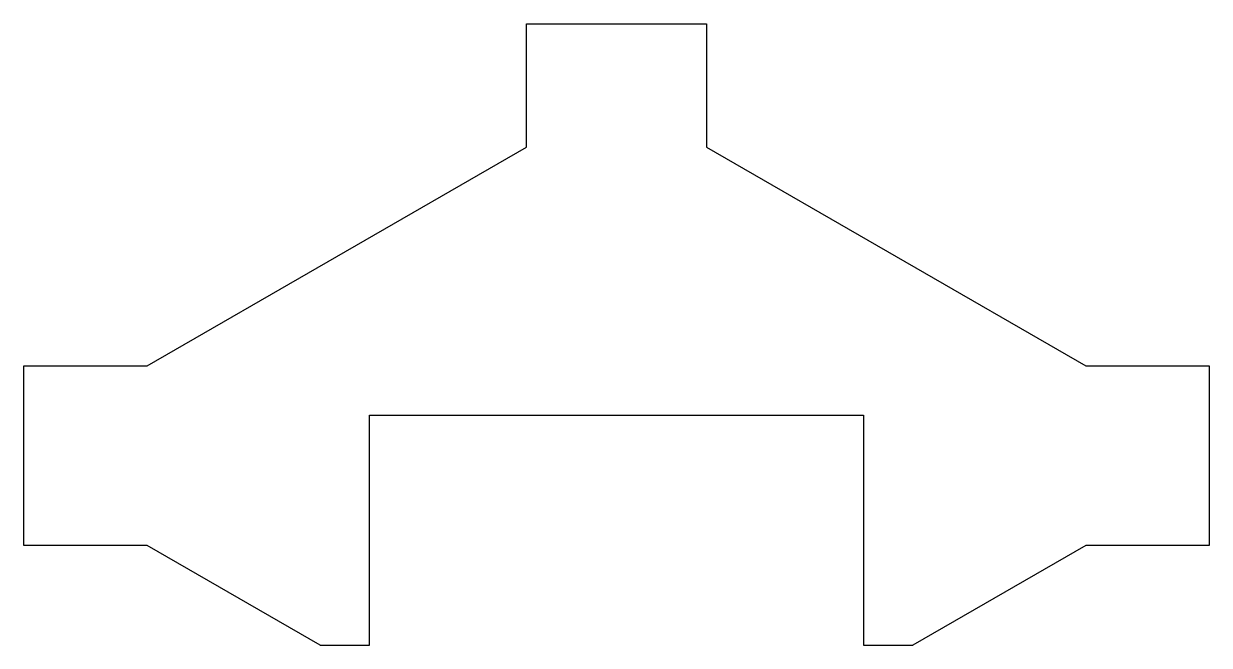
# Model space of a CAD drawing. Extents: x -120 to 120, y 178 to 304.
import ezdxf

# ---------------------------------------------------------------- set-up
doc = ezdxf.new("R2010")
doc.units = 0
doc.layers.add('Sketch006', color=7, linetype='CONTINUOUS')

msp = doc.modelspace()

# ---------------------------------------------------------------- linework, layer by layer
at = {"layer": 'Sketch006'}
for p, q in [((-18.2, 279.355), (-18.2, 304.355)), ((-18.2, 304.355), (18.2, 304.355)), ((18.2, 304.355), (18.2, 279.355)), ((-95, 235.015), (-18.2, 279.355)), ((18.2, 279.355), (95, 235.015)), ((-120, 198.615), (-120, 235.015)), ((-120, 235.015), (-95, 235.015)), ((95, 235.015), (120, 235.015)), ((120, 235.015), (120, 198.615)), ((-50, 225.015), (50, 225.015)), ((-50, 178.407), (-50, 225.015)), ((50, 225.015), (50, 178.407)), ((-95, 198.615), (-120, 198.615)), ((-60, 178.407), (-95, 198.615)), ((95, 198.615), (60, 178.407)), ((120, 198.615), (95, 198.615)), ((-60, 178.407), (-50, 178.407)), ((50, 178.407), (60, 178.407))]:
    msp.add_line(p, q, dxfattribs=at)

doc.saveas('drawing.dxf')
